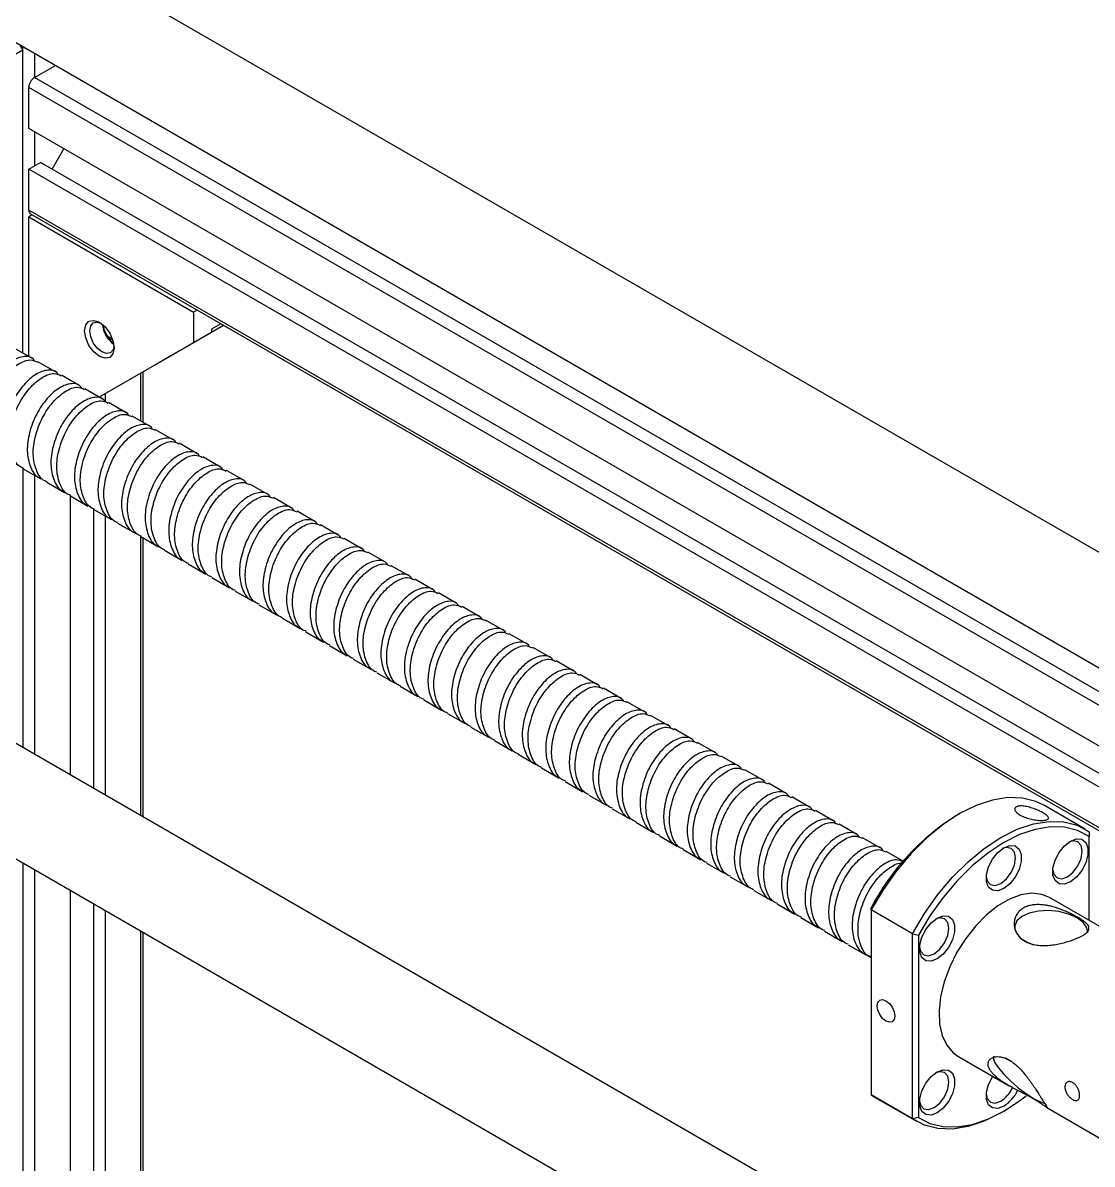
# Model space of a CAD drawing. Header units: millimetres. Extents: x -190 to 12889, y -227 to 3957.
# Drawn here: x 4035.3 to 4163.6, y 2293.4 to 2430.4 of the extents above; entities that cross this region are included whole.
import ezdxf

# ---------------------------------------------------------------- set-up
doc = ezdxf.new("R2010")
doc.units = ezdxf.units.MM
doc.header["$LTSCALE"] = 0.7
doc.layers.get('0').update_dxf_attribs({"color": 255})
doc.layers.add('AM_5', color=10, linetype='Continuous', lineweight=25)

# ---------------------------------------------------------------- blocks, each defined once
blk = doc.blocks.new('X_1')
at = {"color": 210, "linetype": 'Continuous', "lineweight": 25}
for p, q in [((4827.23, 2189.68), (4544.22, 2353.06)), ((4538.22, 2342.67), (4817.7, 2181.33)), ((4821.14, 2095.21), (4544.22, 2255.08)), ((4538.22, 2244.68), (4817.7, 2083.34))]:
    blk.add_line(p, q, dxfattribs=at)
at = {"color": 7, "linetype": 'Continuous', "lineweight": 25}
for p, q in [((4558.53, 2330.94), (4558.9, 2330.31)), ((4558.9, 2330.31), (4558.9, 2330.73)), ((4558.9, 2330.31), (4537.33, 2317.86)), ((4558.9, 2293.96), (4558.9, 2330.31)), ((4560.31, 2327.04), (4562.8, 2328.48)), ((4559.61, 2320.92), (4559.61, 2325.82)), ((4562.41, 2316.03), (4563.83, 2318.48)), ((4559.61, 2316.02), (4561.02, 2316.84)), ((4559.61, 2311.12), (4559.61, 2316.02)), ((4560.02, 2310.54), (4559.61, 2310.3)), ((4559.61, 2310.3), (4579.4, 2298.87)), ((4559.61, 2293.55), (4559.61, 2310.3)), ((4579.82, 2299.11), (4579.4, 2298.87)), ((4579.4, 2298.87), (4579.4, 2295.2)), ((4581.53, 2296.42), (4568.08, 2288.66)), ((4583, 2297.27), (4574.81, 2292.54)), ((4583, 2297.27), (4576.93, 2293.77)), ((4581.53, 2296.42), (4579.4, 2295.2)), ((4582.65, 2297.48), (4581.53, 2296.83)), ((4581.53, 2296.83), (4581.53, 2296.42)), ((4579.4, 2295.2), (4568.08, 2288.66)), ((4569.02, 2296.01), (4569.66, 2295.64)), ((4569.36, 2295.53), (4569.61, 2295.67)), ((4559.99, 2293.33), (4557.87, 2294.56)), ((4576.93, 2293.77), (4574.81, 2292.54)), ((4562.82, 2291.7), (4560.7, 2292.92)), ((4574.81, 2292.54), (4574.81, 2292.54)), ((4565.65, 2290.07), (4563.53, 2291.29)), ((4568.48, 2288.43), (4566.35, 2289.66)), ((4571.3, 2286.8), (4569.18, 2288.03)), ((4574.13, 2285.17), (4572.01, 2286.39)), ((4576.96, 2283.54), (4574.84, 2284.76)), ((4579.79, 2281.9), (4577.67, 2283.13)), ((4582.62, 2280.27), (4580.5, 2281.49)), ((4558.94, 2280.08), (4561.06, 2278.86)), ((4585.45, 2278.64), (4583.33, 2279.86)), ((4561.77, 2278.45), (4563.89, 2277.22)), ((4588.28, 2277), (4586.15, 2278.23)), ((4564.6, 2276.82), (4566.72, 2275.59)), ((4591.1, 2275.37), (4588.98, 2276.6)), ((4567.43, 2275.18), (4569.55, 2273.96)), ((4593.93, 2273.74), (4591.81, 2274.96)), ((4570.25, 2273.55), (4572.38, 2272.33)), ((4596.76, 2272.11), (4594.64, 2273.33)), ((4573.08, 2271.92), (4575.2, 2270.69)), ((4599.59, 2270.47), (4597.47, 2271.7)), ((4575.91, 2270.29), (4578.03, 2269.06)), ((4602.42, 2268.84), (4600.3, 2270.06)), ((4578.74, 2268.65), (4580.86, 2267.43)), ((4605.25, 2267.21), (4603.12, 2268.43)), ((4581.57, 2267.02), (4583.69, 2265.79)), ((4608.07, 2265.57), (4605.95, 2266.8)), ((4584.4, 2265.39), (4586.52, 2264.16)), ((4610.9, 2263.94), (4608.78, 2265.17)), ((4587.23, 2263.75), (4589.35, 2262.53)), ((4613.73, 2262.31), (4611.61, 2263.53)), ((4590.05, 2262.12), (4592.18, 2260.9)), ((4616.56, 2260.68), (4614.44, 2261.9)), ((4592.88, 2260.49), (4595, 2259.26)), ((4619.39, 2259.04), (4617.27, 2260.27)), ((4595.71, 2258.86), (4597.83, 2257.63)), ((4622.22, 2257.41), (4620.1, 2258.63)), ((4598.54, 2257.22), (4600.66, 2256)), ((4625.04, 2255.78), (4622.92, 2257)), ((4601.37, 2255.59), (4603.49, 2254.37)), ((4627.87, 2254.14), (4625.75, 2255.37)), ((4604.2, 2253.96), (4606.32, 2252.73)), ((4630.7, 2252.51), (4628.58, 2253.74)), ((4607.02, 2252.32), (4609.15, 2251.1)), ((4633.53, 2250.88), (4631.41, 2252.1)), ((4609.85, 2250.69), (4611.97, 2249.47)), ((4636.36, 2249.25), (4634.24, 2250.47)), ((4612.68, 2249.06), (4614.8, 2247.83)), ((4639.19, 2247.61), (4637.07, 2248.84)), ((4615.51, 2247.43), (4617.63, 2246.2)), ((4642.02, 2245.98), (4639.89, 2247.21)), ((4618.34, 2245.79), (4620.46, 2244.57)), ((4644.84, 2244.35), (4642.72, 2245.57)), ((4621.17, 2244.16), (4623.29, 2242.94)), ((4647.67, 2242.71), (4645.55, 2243.94)), ((4624, 2242.53), (4626.12, 2241.3)), ((4650.5, 2241.08), (4648.38, 2242.31)), ((4626.82, 2240.89), (4628.94, 2239.67)), ((4653.33, 2239.45), (4651.21, 2240.67)), ((4629.65, 2239.26), (4631.77, 2238.04)), ((4656.16, 2237.82), (4654.04, 2239.04)), ((4686.4, 2236.81), (4681.45, 2239.67)), ((4632.48, 2237.63), (4634.6, 2236.4)), ((4658.99, 2236.18), (4656.86, 2237.41)), ((4671.33, 2238.66), (4670.97, 2238.46)), ((4635.31, 2236), (4637.43, 2234.77)), ((4686.88, 2236.5), (4686.88, 2235.94)), ((4661.81, 2234.55), (4659.69, 2235.78)), ((4686.88, 2225.85), (4686.88, 2235.94)), ((4638.14, 2234.36), (4640.26, 2233.14)), ((4664.57, 2232.96), (4662.52, 2234.14)), ((4640.97, 2232.73), (4643.09, 2231.51)), ((4643.79, 2231.1), (4645.92, 2229.87)), ((4646.62, 2229.46), (4648.74, 2228.24)), ((4649.45, 2227.83), (4651.57, 2226.61)), ((4700.87, 2217.78), (4682.13, 2228.6)), ((4660.72, 2227.12), (4660.72, 2227.36)), ((4665.67, 2224.26), (4660.72, 2227.12)), ((4660.72, 2227.12), (4660.72, 2204.9)), ((4652.28, 2226.2), (4654.4, 2224.97)), ((4677.95, 2225.15), (4677.94, 2225)), ((4655.11, 2224.57), (4657.23, 2223.34)), ((4665.67, 2224.26), (4666.38, 2224.1)), ((4665.67, 2202.04), (4665.67, 2224.26)), ((4666.38, 2224.1), (4666.38, 2202.2)), ((4657.94, 2222.93), (4660.06, 2221.71)), ((4679.24, 2223.36), (4680.16, 2222.94)), ((4671.13, 2209.54), (4677.28, 2205.99)), ((4665.67, 2202.04), (4660.72, 2204.9)), ((4660.72, 2204.9), (4661.2, 2204.59)), ((4661.2, 2204.59), (4666.15, 2201.74)), ((4681.81, 2203.38), (4689.87, 2198.72)), ((4666.38, 2202.2), (4665.67, 2202.04)), ((4676.28, 2202.74), (4676.63, 2202.94))]:
    blk.add_line(p, q, dxfattribs=at)
at = {"color": 8, "linetype": 'Continuous', "lineweight": 25}
blk.add_line((4560.31, 2329.92), (4560.31, 2327.04), dxfattribs=at)
at = {"color": 5, "linetype": 'Continuous', "lineweight": 25}
for p, q in [((4817.7, 2178.46), (4560.31, 2327.04)), ((4818.4, 2176.42), (4559.61, 2325.82)), ((4817.7, 2171.92), (4559.61, 2320.92)), ((4560.31, 2320.51), (4560.31, 2316.43)), ((4817.7, 2168.66), (4561.02, 2316.84)), ((4842.45, 2152.74), (4559.61, 2316.02)), ((4842.45, 2147.84), (4559.61, 2311.12)), ((4559.81, 2310.66), (4842.15, 2147.67)), ((4573.04, 2291.52), (4573.04, 2285.8)), ((4573.33, 2285.63), (4573.33, 2291.69)), ((4568.8, 2289.07), (4568.8, 2288.07)), ((4558.9, 2280.17), (4558.9, 2246.6)), ((4560.31, 2279.29), (4560.31, 2245.79)), ((4564.56, 2276.9), (4564.56, 2243.34)), ((4567.38, 2275.27), (4567.38, 2241.7)), ((4568.8, 2274.39), (4568.8, 2240.89)), ((4573.04, 2272.01), (4573.04, 2238.44)), ((4573.33, 2238.27), (4573.33, 2271.77)), ((4558.9, 2232.75), (4558.9, 2120.46)), ((4560.31, 2231.93), (4560.31, 2120.46)), ((4564.56, 2229.48), (4564.56, 2122.91)), ((4567.38, 2227.85), (4567.38, 2126.17)), ((4568.8, 2227.03), (4568.8, 2125.36)), ((4573.04, 2224.58), (4573.04, 2127.8)), ((4573.33, 2128.21), (4573.33, 2224.41))]:
    blk.add_line(p, q, dxfattribs=at)
at = {"color": 7, "linetype": 'Continuous', "lineweight": 25, "flags": 128}
for points in [[(4568.09, 2293.56), (4567.41, 2294.11), (4566.84, 2294.88), (4566.46, 2295.77), (4566.32, 2296.63), (4566.46, 2297.33), (4566.84, 2297.77), (4567.41, 2297.88), (4568.09, 2297.65), (4568.77, 2297.1), (4569.34, 2296.33), (4569.72, 2295.44), (4569.86, 2294.59), (4569.72, 2293.88), (4569.34, 2293.44), (4568.77, 2293.33), (4568.09, 2293.56)], [(4568.4, 2294.09), (4567.84, 2294.55), (4567.36, 2295.19), (4567.05, 2295.92), (4566.94, 2296.63), (4567.05, 2297.21), (4567.36, 2297.57), (4567.84, 2297.66), (4568.25, 2297.55)], [(4569.85, 2294.77), (4569.75, 2294.36), (4569.43, 2293.99), (4568.96, 2293.9), (4568.4, 2294.09)], [(4681.45, 2239.67), (4680.5, 2240.12), (4678.89, 2240.54), (4677.13, 2240.6), (4675.26, 2240.3), (4673.31, 2239.65), (4671.33, 2238.67), (4669.34, 2237.36), (4667.4, 2235.76), (4665.53, 2233.9), (4663.77, 2231.81), (4662.16, 2229.53), (4660.72, 2227.12)], [(4665.67, 2224.26), (4667.11, 2226.68), (4668.72, 2228.95), (4670.48, 2231.04), (4672.35, 2232.9), (4674.29, 2234.5), (4676.28, 2235.81), (4678.26, 2236.79), (4680.21, 2237.44), (4682.08, 2237.74), (4683.84, 2237.68), (4685.45, 2237.27), (4686.88, 2236.5)], [(4686.88, 2235.94), (4685.49, 2236.65), (4683.93, 2237.03), (4682.23, 2237.07), (4680.42, 2236.78), (4678.54, 2236.15), (4676.63, 2235.2), (4674.72, 2233.94), (4672.84, 2232.4), (4671.04, 2230.61), (4669.34, 2228.61), (4667.77, 2226.42), (4666.38, 2224.1)], [(4676.63, 2229.68), (4675.91, 2229.41), (4675.27, 2229.47), (4674.79, 2229.85), (4674.54, 2230.5), (4674.54, 2231.35), (4674.79, 2232.3), (4675.27, 2233.22), (4675.91, 2234.02), (4676.63, 2234.58), (4677.36, 2234.85), (4678, 2234.8), (4678.47, 2234.42), (4678.72, 2233.76), (4678.72, 2232.91), (4678.47, 2231.97), (4678, 2231.04), (4677.36, 2230.25), (4676.63, 2229.68)], [(4676.28, 2230.3), (4676.95, 2230.84), (4677.53, 2231.62), (4677.91, 2232.5), (4678.05, 2233.36), (4677.91, 2234.06), (4677.53, 2234.5), (4676.95, 2234.61), (4676.45, 2234.47)], [(4684.63, 2230.48), (4683.91, 2230.2), (4683.27, 2230.26), (4682.79, 2230.64), (4682.54, 2231.29), (4682.54, 2232.14), (4682.79, 2233.09), (4683.27, 2234.01), (4683.91, 2234.81), (4684.63, 2235.37), (4685.36, 2235.65), (4686, 2235.59), (4686.47, 2235.21), (4686.72, 2234.56), (4686.72, 2233.71), (4686.47, 2232.76), (4686, 2231.84), (4685.36, 2231.04), (4684.63, 2230.48)], [(4684.28, 2231.09), (4684.95, 2231.63), (4685.53, 2232.41), (4685.91, 2233.29), (4686.05, 2234.15), (4685.91, 2234.85), (4685.53, 2235.29), (4684.95, 2235.41), (4684.45, 2235.26)], [(4682.52, 2231.92), (4682.65, 2231.41), (4683.03, 2230.96), (4683.6, 2230.85), (4684.28, 2231.09)], [(4674.52, 2231.13), (4674.65, 2230.61), (4675.03, 2230.17), (4675.6, 2230.06), (4676.28, 2230.3)], [(4682.13, 2228.6), (4681.2, 2228.97), (4680.01, 2229.11), (4678.7, 2228.92), (4677.33, 2228.42), (4675.93, 2227.61), (4674.56, 2226.53), (4673.26, 2225.21), (4672.06, 2223.7), (4671.01, 2222.03), (4670.14, 2220.27), (4669.48, 2218.47), (4669.05, 2216.69), (4668.86, 2214.99), (4668.92, 2213.41), (4669.23, 2212.02), (4669.78, 2210.86), (4670.55, 2209.96), (4671.13, 2209.54)], [(4668.63, 2221.24), (4667.91, 2220.97), (4667.27, 2221.02), (4666.79, 2221.4), (4666.54, 2222.06), (4666.54, 2222.91), (4666.79, 2223.85), (4667.27, 2224.78), (4667.91, 2225.57), (4668.63, 2226.14), (4669.36, 2226.41), (4670, 2226.35), (4670.47, 2225.97), (4670.72, 2225.32), (4670.72, 2224.47), (4670.47, 2223.52), (4670, 2222.6), (4669.36, 2221.81), (4668.63, 2221.24)], [(4686.71, 2224.38), (4686.62, 2224.97), (4686.18, 2225.61), (4685.43, 2226.17), (4684.42, 2226.62), (4683.25, 2226.92), (4682.01, 2227.04), (4680.79, 2226.98), (4679.69, 2226.74), (4678.81, 2226.34), (4678.22, 2225.81), (4677.95, 2225.2), (4677.97, 2224.82)], [(4668.28, 2221.85), (4668.95, 2222.4), (4669.53, 2223.17), (4669.91, 2224.05), (4670.05, 2224.91), (4669.91, 2225.62), (4669.53, 2226.06), (4668.95, 2226.17), (4668.44, 2226.02)], [(4666.52, 2222.69), (4666.65, 2222.17), (4667.03, 2221.73), (4667.6, 2221.62), (4668.28, 2221.85)], [(4662.49, 2216.21), (4662.9, 2215.88), (4663.24, 2215.42), (4663.47, 2214.89), (4663.55, 2214.37), (4663.47, 2213.95), (4663.24, 2213.69), (4662.9, 2213.62), (4662.49, 2213.76), (4662.08, 2214.09), (4661.74, 2214.55), (4661.51, 2215.08), (4661.43, 2215.6), (4661.51, 2216.02), (4661.74, 2216.29), (4662.08, 2216.35), (4662.49, 2216.21)], [(4675.44, 2209.56), (4675.37, 2209.34), (4675.53, 2208.85), (4675.95, 2208.19), (4676.6, 2207.42), (4677.43, 2206.59), (4678.38, 2205.77), (4679.36, 2205.04), (4680.29, 2204.44)], [(4677.59, 2208.9), (4677.34, 2209.05), (4676.83, 2209.32)], [(4668.63, 2202.76), (4667.91, 2202.49), (4667.27, 2202.55), (4666.79, 2202.93), (4666.54, 2203.58), (4666.54, 2204.43), (4666.79, 2205.38), (4667.27, 2206.3), (4667.91, 2207.1), (4668.63, 2207.66), (4669.36, 2207.93), (4670, 2207.88), (4670.47, 2207.5), (4670.72, 2206.84), (4670.72, 2205.99), (4670.47, 2205.05), (4670, 2204.12), (4669.36, 2203.33), (4668.63, 2202.76)], [(4668.28, 2203.38), (4668.95, 2203.92), (4669.53, 2204.69), (4669.91, 2205.58), (4670.05, 2206.44), (4669.91, 2207.14), (4669.53, 2207.58), (4668.95, 2207.69), (4668.45, 2207.55)], [(4676.63, 2203.55), (4675.91, 2203.28), (4675.27, 2203.34), (4674.79, 2203.72), (4674.54, 2204.37), (4674.54, 2205.22), (4674.79, 2206.17), (4675.27, 2207.09), (4675.3, 2207.14)], [(4666.38, 2202.2), (4667.77, 2201.49), (4669.34, 2201.11), (4671.04, 2201.06), (4672.84, 2201.36), (4674.72, 2201.99), (4676.63, 2202.94), (4678.54, 2204.2), (4679.34, 2204.81)], [(4674.52, 2205), (4674.65, 2204.48), (4675.03, 2204.04), (4675.6, 2203.93), (4676.28, 2204.17)], [(4666.52, 2204.21), (4666.65, 2203.69), (4667.03, 2203.25), (4667.6, 2203.14), (4668.28, 2203.38)], [(4680.29, 2204.44), (4681.11, 2204.02), (4681.58, 2203.86)], [(4676.28, 2202.74), (4676.28, 2202.74), (4674.29, 2201.75), (4672.35, 2201.1), (4670.48, 2200.81), (4668.72, 2200.87), (4667.11, 2201.28), (4665.67, 2202.04)]]:
    blk.add_lwpolyline(points, dxfattribs=at)
at = {"color": 7, "linetype": 'Continuous', "lineweight": 25}
for centre, radius, start, end in [((4561.14, 2325.75), 1.54, 122.6055, 177.3945), ((4560.1, 2311.07), 0.493, 173.7012, 234.9867), ((4571.66, 2297.67), 3.22, 184.7229, 235.2717), ((4572.46, 2298.13), 4.04, 190.8888, 229.1058), ((4686.22, 2214.09), 28.75, 122.0334, 152.4962), ((4680.21, 2225.5), 2.35, 200.2748, 245.7033), ((4674.21, 2207.39), 3.83, 302.7464, 335.0857), ((4674.19, 2207.38), 4.54, 302.5498, 334.7136)]:
    blk.add_arc(centre, radius, start, end, dxfattribs=at)
for points, knots in [([(4560.31, 2292.97), (4560.27, 2293.05), (4560.04, 2293.51), (4559.06, 2293.64), (4557.67, 2293.17), (4556.14, 2291.85), (4554.83, 2289.94), (4553.97, 2287.69), (4553.66, 2285.43), (4554.07, 2283.54), (4554.74, 2282.4), (4555.34, 2282.21), (4555.44, 2282.18)], [0, 0, 0, 0, 0.026033, 0.142371, 0.263587, 0.381647, 0.499708, 0.620924, 0.737262, 0.857408, 0.977553, 1, 1, 1, 1]), ([(4556.14, 2281.78), (4556.05, 2281.81), (4555.45, 2282), (4554.78, 2283.13), (4554.37, 2285.02), (4554.68, 2287.28), (4555.53, 2289.53), (4556.85, 2291.45), (4558.36, 2292.74), (4559.74, 2293.29), (4560.39, 2292.99), (4560.67, 2292.86)], [0, 0, 0, 0, 0.02359, 0.149857, 0.276124, 0.39839, 0.525782, 0.649857, 0.773932, 0.901325, 1, 1, 1, 1]), ([(4563.14, 2291.33), (4563.1, 2291.42), (4562.86, 2291.88), (4561.89, 2292.01), (4560.49, 2291.54), (4558.97, 2290.22), (4557.65, 2288.31), (4556.8, 2286.06), (4556.49, 2283.79), (4556.9, 2281.91), (4557.57, 2280.77), (4558.17, 2280.58), (4558.26, 2280.55)], [0, 0, 0, 0, 0.026033, 0.142371, 0.263587, 0.381647, 0.499708, 0.620924, 0.737262, 0.857408, 0.977553, 1, 1, 1, 1]), ([(4558.97, 2280.14), (4558.88, 2280.17), (4558.28, 2280.36), (4557.61, 2281.5), (4557.2, 2283.39), (4557.51, 2285.65), (4558.36, 2287.9), (4559.68, 2289.82), (4561.18, 2291.1), (4562.57, 2291.66), (4563.21, 2291.36), (4563.5, 2291.23)], [0, 0, 0, 0, 0.02359, 0.149857, 0.276124, 0.39839, 0.525782, 0.649857, 0.773932, 0.901325, 1, 1, 1, 1]), ([(4565.97, 2289.7), (4565.93, 2289.79), (4565.69, 2290.25), (4564.72, 2290.38), (4563.32, 2289.91), (4561.79, 2288.59), (4560.48, 2286.67), (4559.63, 2284.43), (4559.32, 2282.16), (4559.73, 2280.28), (4560.4, 2279.14), (4561, 2278.95), (4561.09, 2278.92)], [0, 0, 0, 0, 0.026033, 0.142371, 0.263587, 0.381647, 0.499708, 0.620924, 0.737262, 0.857408, 0.977553, 1, 1, 1, 1]), ([(4561.8, 2278.51), (4561.71, 2278.54), (4561.11, 2278.73), (4560.44, 2279.87), (4560.03, 2281.75), (4560.34, 2284.02), (4561.19, 2286.26), (4562.51, 2288.18), (4564.01, 2289.47), (4565.4, 2290.02), (4566.04, 2289.73), (4566.32, 2289.6)], [0, 0, 0, 0, 0.02359, 0.149857, 0.276124, 0.39839, 0.525782, 0.649857, 0.773932, 0.901325, 1, 1, 1, 1]), ([(4568.8, 2288.07), (4568.76, 2288.15), (4568.52, 2288.61), (4567.55, 2288.74), (4566.15, 2288.27), (4564.62, 2286.95), (4563.31, 2285.04), (4562.46, 2282.79), (4562.15, 2280.53), (4562.56, 2278.64), (4563.23, 2277.51), (4563.83, 2277.32), (4563.92, 2277.29)], [0, 0, 0, 0, 0.026033, 0.142371, 0.263587, 0.381647, 0.499708, 0.620924, 0.737262, 0.857408, 0.977553, 1, 1, 1, 1]), ([(4564.63, 2276.88), (4564.53, 2276.91), (4563.93, 2277.1), (4563.27, 2278.24), (4562.85, 2280.12), (4563.16, 2282.38), (4564.02, 2284.63), (4565.33, 2286.55), (4566.84, 2287.84), (4568.22, 2288.39), (4568.87, 2288.09), (4569.15, 2287.96)], [0, 0, 0, 0, 0.0235902, 0.1498571, 0.2761241, 0.3983897, 0.5257819, 0.6498571, 0.7739324, 0.9013245, 1, 1, 1, 1]), ([(4571.63, 2286.44), (4571.58, 2286.52), (4571.35, 2286.98), (4570.38, 2287.11), (4568.98, 2286.64), (4567.45, 2285.32), (4566.14, 2283.41), (4565.29, 2281.16), (4564.98, 2278.89), (4565.39, 2277.01), (4566.06, 2275.87), (4566.66, 2275.68), (4566.75, 2275.65)], [0, 0, 0, 0, 0.026033, 0.142371, 0.263587, 0.381647, 0.499708, 0.620924, 0.737262, 0.857408, 0.977553, 1, 1, 1, 1]), ([(4567.46, 2275.25), (4567.36, 2275.28), (4566.76, 2275.46), (4566.09, 2276.6), (4565.68, 2278.49), (4565.99, 2280.75), (4566.84, 2283), (4568.16, 2284.92), (4569.67, 2286.21), (4571.05, 2286.76), (4571.7, 2286.46), (4571.98, 2286.33)], [0, 0, 0, 0, 0.02359, 0.149857, 0.276124, 0.39839, 0.525782, 0.649857, 0.773932, 0.901325, 1, 1, 1, 1]), ([(4574.45, 2284.8), (4574.41, 2284.89), (4574.18, 2285.35), (4573.21, 2285.48), (4571.81, 2285.01), (4570.28, 2283.69), (4568.97, 2281.78), (4568.11, 2279.53), (4567.8, 2277.26), (4568.21, 2275.38), (4568.88, 2274.24), (4569.48, 2274.05), (4569.58, 2274.02)], [0, 0, 0, 0, 0.026033, 0.142371, 0.263587, 0.381647, 0.499708, 0.620924, 0.737262, 0.857408, 0.977553, 1, 1, 1, 1]), ([(4570.29, 2273.61), (4570.19, 2273.64), (4569.59, 2273.83), (4568.92, 2274.97), (4568.51, 2276.85), (4568.82, 2279.12), (4569.67, 2281.37), (4570.99, 2283.29), (4572.5, 2284.57), (4573.88, 2285.13), (4574.53, 2284.83), (4574.81, 2284.7)], [0, 0, 0, 0, 0.02359, 0.149857, 0.276124, 0.39839, 0.525782, 0.649857, 0.773932, 0.901325, 1, 1, 1, 1]), ([(4577.28, 2283.17), (4577.24, 2283.25), (4577.01, 2283.71), (4576.03, 2283.84), (4574.64, 2283.37), (4573.11, 2282.05), (4571.8, 2280.14), (4570.94, 2277.89), (4570.63, 2275.63), (4571.04, 2273.75), (4571.71, 2272.61), (4572.31, 2272.42), (4572.41, 2272.39)], [0, 0, 0, 0, 0.026033, 0.142371, 0.263587, 0.381647, 0.499708, 0.620924, 0.737262, 0.857408, 0.977553, 1, 1, 1, 1]), ([(4573.11, 2271.98), (4573.02, 2272.01), (4572.42, 2272.2), (4571.75, 2273.34), (4571.34, 2275.22), (4571.65, 2277.49), (4572.5, 2279.73), (4573.82, 2281.65), (4575.33, 2282.94), (4576.71, 2283.49), (4577.36, 2283.2), (4577.64, 2283.07)], [0, 0, 0, 0, 0.02359, 0.149857, 0.276124, 0.39839, 0.525782, 0.649857, 0.773932, 0.901325, 1, 1, 1, 1]), ([(4580.11, 2281.54), (4580.07, 2281.62), (4579.83, 2282.08), (4578.86, 2282.21), (4577.46, 2281.74), (4575.94, 2280.42), (4574.62, 2278.51), (4573.77, 2276.26), (4573.46, 2274), (4573.87, 2272.11), (4574.54, 2270.97), (4575.14, 2270.78), (4575.23, 2270.76)], [0, 0, 0, 0, 0.026033, 0.142371, 0.263587, 0.381647, 0.499708, 0.620924, 0.737262, 0.857408, 0.977553, 1, 1, 1, 1]), ([(4575.94, 2270.35), (4575.85, 2270.38), (4575.25, 2270.57), (4574.58, 2271.7), (4574.17, 2273.59), (4574.48, 2275.85), (4575.33, 2278.1), (4576.65, 2280.02), (4578.16, 2281.31), (4579.54, 2281.86), (4580.18, 2281.56), (4580.47, 2281.43)], [0, 0, 0, 0, 0.02359, 0.149857, 0.276124, 0.39839, 0.525782, 0.649857, 0.773932, 0.901325, 1, 1, 1, 1]), ([(4582.94, 2279.91), (4582.9, 2279.99), (4582.66, 2280.45), (4581.69, 2280.58), (4580.29, 2280.11), (4578.76, 2278.79), (4577.45, 2276.88), (4576.6, 2274.63), (4576.29, 2272.36), (4576.7, 2270.48), (4577.37, 2269.34), (4577.97, 2269.15), (4578.06, 2269.12)], [0, 0, 0, 0, 0.026033, 0.142371, 0.263587, 0.381647, 0.499708, 0.620924, 0.737262, 0.857408, 0.977553, 1, 1, 1, 1]), ([(4578.77, 2268.71), (4578.68, 2268.74), (4578.08, 2268.93), (4577.41, 2270.07), (4577, 2271.96), (4577.31, 2274.22), (4578.16, 2276.47), (4579.48, 2278.39), (4580.98, 2279.68), (4582.37, 2280.23), (4583.01, 2279.93), (4583.3, 2279.8)], [0, 0, 0, 0, 0.02359, 0.149857, 0.276124, 0.39839, 0.525782, 0.649857, 0.773932, 0.901325, 1, 1, 1, 1]), ([(4585.77, 2278.27), (4585.73, 2278.36), (4585.49, 2278.82), (4584.52, 2278.95), (4583.12, 2278.48), (4581.59, 2277.16), (4580.28, 2275.24), (4579.43, 2273), (4579.12, 2270.73), (4579.53, 2268.85), (4580.2, 2267.71), (4580.8, 2267.52), (4580.89, 2267.49)], [0, 0, 0, 0, 0.026033, 0.142371, 0.263587, 0.381647, 0.499708, 0.620924, 0.737262, 0.857408, 0.977553, 1, 1, 1, 1]), ([(4581.6, 2267.08), (4581.5, 2267.11), (4580.9, 2267.3), (4580.24, 2268.44), (4579.83, 2270.32), (4580.14, 2272.59), (4580.99, 2274.83), (4582.3, 2276.75), (4583.81, 2278.04), (4585.2, 2278.59), (4585.84, 2278.3), (4586.12, 2278.17)], [0, 0, 0, 0, 0.02359, 0.149857, 0.276124, 0.39839, 0.525782, 0.649857, 0.773932, 0.901325, 1, 1, 1, 1]), ([(4588.6, 2276.64), (4588.55, 2276.72), (4588.32, 2277.18), (4587.35, 2277.31), (4585.95, 2276.84), (4584.42, 2275.52), (4583.11, 2273.61), (4582.26, 2271.36), (4581.95, 2269.1), (4582.36, 2267.21), (4583.03, 2266.08), (4583.63, 2265.89), (4583.72, 2265.86)], [0, 0, 0, 0, 0.026033, 0.142371, 0.263587, 0.381647, 0.499708, 0.620924, 0.737262, 0.857408, 0.977553, 1, 1, 1, 1]), ([(4584.43, 2265.45), (4584.33, 2265.48), (4583.73, 2265.67), (4583.06, 2266.81), (4582.65, 2268.69), (4582.96, 2270.96), (4583.82, 2273.2), (4585.13, 2275.12), (4586.64, 2276.41), (4588.02, 2276.96), (4588.67, 2276.66), (4588.95, 2276.53)], [0, 0, 0, 0, 0.02359, 0.149857, 0.276124, 0.39839, 0.525782, 0.649857, 0.773932, 0.901325, 1, 1, 1, 1]), ([(4591.43, 2275.01), (4591.38, 2275.09), (4591.15, 2275.55), (4590.18, 2275.68), (4588.78, 2275.21), (4587.25, 2273.89), (4585.94, 2271.98), (4585.08, 2269.73), (4584.78, 2267.47), (4585.19, 2265.58), (4585.85, 2264.44), (4586.45, 2264.25), (4586.55, 2264.22)], [0, 0, 0, 0, 0.026033, 0.142371, 0.263587, 0.381647, 0.499708, 0.620924, 0.737262, 0.857408, 0.977553, 1, 1, 1, 1]), ([(4587.26, 2263.82), (4587.16, 2263.85), (4586.56, 2264.04), (4585.89, 2265.17), (4585.48, 2267.06), (4585.79, 2269.32), (4586.64, 2271.57), (4587.96, 2273.49), (4589.47, 2274.78), (4590.85, 2275.33), (4591.5, 2275.03), (4591.78, 2274.9)], [0, 0, 0, 0, 0.02359, 0.149857, 0.276124, 0.39839, 0.525782, 0.649857, 0.773932, 0.901325, 1, 1, 1, 1]), ([(4594.25, 2273.37), (4594.21, 2273.46), (4593.98, 2273.92), (4593, 2274.05), (4591.61, 2273.58), (4590.08, 2272.26), (4588.77, 2270.35), (4587.91, 2268.1), (4587.6, 2265.83), (4588.01, 2263.95), (4588.68, 2262.81), (4589.28, 2262.62), (4589.38, 2262.59)], [0, 0, 0, 0, 0.026033, 0.142371, 0.263587, 0.381647, 0.499708, 0.620924, 0.737262, 0.857408, 0.977553, 1, 1, 1, 1]), ([(4590.08, 2262.18), (4589.99, 2262.21), (4589.39, 2262.4), (4588.72, 2263.54), (4588.31, 2265.42), (4588.62, 2267.69), (4589.47, 2269.94), (4590.79, 2271.86), (4592.3, 2273.14), (4593.68, 2273.7), (4594.33, 2273.4), (4594.61, 2273.27)], [0, 0, 0, 0, 0.02359, 0.149857, 0.276124, 0.39839, 0.525782, 0.649857, 0.773932, 0.901325, 1, 1, 1, 1]), ([(4597.08, 2271.74), (4597.04, 2271.83), (4596.81, 2272.29), (4595.83, 2272.42), (4594.44, 2271.94), (4592.91, 2270.62), (4591.59, 2268.71), (4590.74, 2266.46), (4590.43, 2264.2), (4590.84, 2262.32), (4591.51, 2261.18), (4592.11, 2260.99), (4592.21, 2260.96)], [0, 0, 0, 0, 0.026033, 0.142371, 0.263587, 0.381647, 0.499708, 0.620924, 0.737262, 0.857408, 0.977553, 1, 1, 1, 1]), ([(4592.91, 2260.55), (4592.82, 2260.58), (4592.22, 2260.77), (4591.55, 2261.91), (4591.14, 2263.79), (4591.45, 2266.06), (4592.3, 2268.3), (4593.62, 2270.22), (4595.13, 2271.51), (4596.51, 2272.06), (4597.16, 2271.77), (4597.44, 2271.64)], [0, 0, 0, 0, 0.02359, 0.149857, 0.276124, 0.39839, 0.525782, 0.649857, 0.773932, 0.901325, 1, 1, 1, 1]), ([(4599.91, 2270.11), (4599.87, 2270.19), (4599.63, 2270.65), (4598.66, 2270.78), (4597.26, 2270.31), (4595.74, 2268.99), (4594.42, 2267.08), (4593.57, 2264.83), (4593.26, 2262.57), (4593.67, 2260.68), (4594.34, 2259.55), (4594.94, 2259.36), (4595.03, 2259.33)], [0, 0, 0, 0, 0.026033, 0.142371, 0.263587, 0.381647, 0.499708, 0.620924, 0.737262, 0.857408, 0.977553, 1, 1, 1, 1]), ([(4595.74, 2258.92), (4595.65, 2258.95), (4595.05, 2259.14), (4594.38, 2260.27), (4593.97, 2262.16), (4594.28, 2264.42), (4595.13, 2266.67), (4596.45, 2268.59), (4597.95, 2269.88), (4599.34, 2270.43), (4599.98, 2270.13), (4600.27, 2270)], [0, 0, 0, 0, 0.02359, 0.149857, 0.276124, 0.39839, 0.525782, 0.649857, 0.773932, 0.901325, 1, 1, 1, 1]), ([(4602.74, 2268.48), (4602.7, 2268.56), (4602.46, 2269.02), (4601.49, 2269.15), (4600.09, 2268.68), (4598.56, 2267.36), (4597.25, 2265.45), (4596.4, 2263.2), (4596.09, 2260.93), (4596.5, 2259.05), (4597.17, 2257.91), (4597.77, 2257.72), (4597.86, 2257.69)], [0, 0, 0, 0, 0.026033, 0.142371, 0.263587, 0.381647, 0.499708, 0.620924, 0.737262, 0.857408, 0.977553, 1, 1, 1, 1]), ([(4598.57, 2257.28), (4598.48, 2257.31), (4597.88, 2257.5), (4597.21, 2258.64), (4596.8, 2260.53), (4597.11, 2262.79), (4597.96, 2265.04), (4599.28, 2266.96), (4600.78, 2268.25), (4602.17, 2268.8), (4602.81, 2268.5), (4603.09, 2268.37)], [0, 0, 0, 0, 0.02359, 0.149857, 0.276124, 0.39839, 0.525782, 0.649857, 0.773932, 0.901325, 1, 1, 1, 1]), ([(4605.57, 2266.84), (4605.52, 2266.93), (4605.29, 2267.39), (4604.32, 2267.52), (4602.92, 2267.05), (4601.39, 2265.73), (4600.08, 2263.82), (4599.23, 2261.57), (4598.92, 2259.3), (4599.33, 2257.42), (4600, 2256.28), (4600.6, 2256.09), (4600.69, 2256.06)], [0, 0, 0, 0, 0.026033, 0.142371, 0.263587, 0.381647, 0.499708, 0.620924, 0.737262, 0.857408, 0.977553, 1, 1, 1, 1]), ([(4601.4, 2255.65), (4601.3, 2255.68), (4600.7, 2255.87), (4600.03, 2257.01), (4599.62, 2258.89), (4599.93, 2261.16), (4600.79, 2263.41), (4602.1, 2265.32), (4603.61, 2266.61), (4604.99, 2267.17), (4605.64, 2266.87), (4605.92, 2266.74)], [0, 0, 0, 0, 0.02359, 0.149857, 0.276124, 0.39839, 0.525782, 0.649857, 0.773932, 0.901325, 1, 1, 1, 1]), ([(4608.4, 2265.21), (4608.35, 2265.29), (4608.12, 2265.75), (4607.15, 2265.88), (4605.75, 2265.41), (4604.22, 2264.09), (4602.91, 2262.18), (4602.06, 2259.93), (4601.75, 2257.67), (4602.16, 2255.78), (4602.83, 2254.65), (4603.42, 2254.46), (4603.52, 2254.43)], [0, 0, 0, 0, 0.026033, 0.142371, 0.263587, 0.381647, 0.499708, 0.620924, 0.737262, 0.857408, 0.977553, 1, 1, 1, 1]), ([(4604.23, 2254.02), (4604.13, 2254.05), (4603.53, 2254.24), (4602.86, 2255.38), (4602.45, 2257.26), (4602.76, 2259.53), (4603.61, 2261.77), (4604.93, 2263.69), (4606.44, 2264.98), (4607.82, 2265.53), (4608.47, 2265.23), (4608.75, 2265.1)], [0, 0, 0, 0, 0.02359, 0.149857, 0.276124, 0.39839, 0.525782, 0.649857, 0.773932, 0.901325, 1, 1, 1, 1]), ([(4611.22, 2263.58), (4611.18, 2263.66), (4610.95, 2264.12), (4609.98, 2264.25), (4608.58, 2263.78), (4607.05, 2262.46), (4605.74, 2260.55), (4604.88, 2258.3), (4604.57, 2256.04), (4604.98, 2254.15), (4605.65, 2253.01), (4606.25, 2252.82), (4606.35, 2252.79)], [0, 0, 0, 0, 0.026033, 0.142371, 0.263587, 0.381647, 0.499708, 0.620924, 0.737262, 0.857408, 0.977553, 1, 1, 1, 1]), ([(4607.05, 2252.39), (4606.96, 2252.42), (4606.36, 2252.61), (4605.69, 2253.74), (4605.28, 2255.63), (4605.59, 2257.89), (4606.44, 2260.14), (4607.76, 2262.06), (4609.27, 2263.35), (4610.65, 2263.9), (4611.3, 2263.6), (4611.58, 2263.47)], [0, 0, 0, 0, 0.02359, 0.149857, 0.276124, 0.39839, 0.525782, 0.649857, 0.773932, 0.901325, 1, 1, 1, 1]), ([(4614.05, 2261.94), (4614.01, 2262.03), (4613.78, 2262.49), (4612.8, 2262.62), (4611.41, 2262.15), (4609.88, 2260.83), (4608.57, 2258.92), (4607.71, 2256.67), (4607.4, 2254.4), (4607.81, 2252.52), (4608.48, 2251.38), (4609.08, 2251.19), (4609.18, 2251.16)], [0, 0, 0, 0, 0.026033, 0.142371, 0.263587, 0.381647, 0.499708, 0.620924, 0.737262, 0.857408, 0.977553, 1, 1, 1, 1]), ([(4609.88, 2250.75), (4609.79, 2250.78), (4609.19, 2250.97), (4608.52, 2252.11), (4608.11, 2253.99), (4608.42, 2256.26), (4609.27, 2258.51), (4610.59, 2260.43), (4612.1, 2261.71), (4613.48, 2262.27), (4614.13, 2261.97), (4614.41, 2261.84)], [0, 0, 0, 0, 0.02359, 0.149857, 0.276124, 0.39839, 0.525782, 0.649857, 0.773932, 0.901325, 1, 1, 1, 1]), ([(4616.88, 2260.31), (4616.84, 2260.4), (4616.6, 2260.86), (4615.63, 2260.99), (4614.23, 2260.51), (4612.71, 2259.19), (4611.39, 2257.28), (4610.54, 2255.03), (4610.23, 2252.77), (4610.64, 2250.89), (4611.31, 2249.75), (4611.91, 2249.56), (4612, 2249.53)], [0, 0, 0, 0, 0.026033, 0.142371, 0.263587, 0.381647, 0.499708, 0.620924, 0.737262, 0.857408, 0.977553, 1, 1, 1, 1]), ([(4612.71, 2249.12), (4612.62, 2249.15), (4612.02, 2249.34), (4611.35, 2250.48), (4610.94, 2252.36), (4611.25, 2254.63), (4612.1, 2256.87), (4613.42, 2258.79), (4614.92, 2260.08), (4616.31, 2260.63), (4616.95, 2260.34), (4617.24, 2260.21)], [0, 0, 0, 0, 0.02359, 0.149857, 0.276124, 0.39839, 0.525782, 0.649857, 0.773932, 0.901325, 1, 1, 1, 1]), ([(4619.71, 2258.68), (4619.67, 2258.76), (4619.43, 2259.22), (4618.46, 2259.35), (4617.06, 2258.88), (4615.53, 2257.56), (4614.22, 2255.65), (4613.37, 2253.4), (4613.06, 2251.14), (4613.47, 2249.25), (4614.14, 2248.12), (4614.74, 2247.93), (4614.83, 2247.9)], [0, 0, 0, 0, 0.026033, 0.142371, 0.263587, 0.381647, 0.499708, 0.620924, 0.737262, 0.857408, 0.977553, 1, 1, 1, 1]), ([(4615.54, 2247.49), (4615.45, 2247.52), (4614.85, 2247.71), (4614.18, 2248.84), (4613.77, 2250.73), (4614.08, 2252.99), (4614.93, 2255.24), (4616.25, 2257.16), (4617.75, 2258.45), (4619.14, 2259), (4619.78, 2258.7), (4620.06, 2258.57)], [0, 0, 0, 0, 0.02359, 0.149857, 0.276124, 0.39839, 0.525782, 0.649857, 0.773932, 0.901325, 1, 1, 1, 1]), ([(4622.54, 2257.05), (4622.5, 2257.13), (4622.26, 2257.59), (4621.29, 2257.72), (4619.89, 2257.25), (4618.36, 2255.93), (4617.05, 2254.02), (4616.2, 2251.77), (4615.89, 2249.5), (4616.3, 2247.62), (4616.97, 2246.48), (4617.57, 2246.29), (4617.66, 2246.26)], [0, 0, 0, 0, 0.026033, 0.142371, 0.263587, 0.381647, 0.499708, 0.620924, 0.737262, 0.857408, 0.977553, 1, 1, 1, 1]), ([(4618.37, 2245.85), (4618.27, 2245.88), (4617.67, 2246.07), (4617.01, 2247.21), (4616.59, 2249.1), (4616.9, 2251.36), (4617.76, 2253.61), (4619.07, 2255.53), (4620.58, 2256.82), (4621.97, 2257.37), (4622.61, 2257.07), (4622.89, 2256.94)], [0, 0, 0, 0, 0.02359, 0.149857, 0.276124, 0.39839, 0.525782, 0.649857, 0.773932, 0.901325, 1, 1, 1, 1]), ([(4625.37, 2255.41), (4625.32, 2255.5), (4625.09, 2255.96), (4624.12, 2256.09), (4622.72, 2255.62), (4621.19, 2254.3), (4619.88, 2252.39), (4619.03, 2250.14), (4618.72, 2247.87), (4619.13, 2245.99), (4619.8, 2244.85), (4620.4, 2244.66), (4620.49, 2244.63)], [0, 0, 0, 0, 0.026033, 0.142371, 0.263587, 0.381647, 0.499708, 0.620924, 0.737262, 0.857408, 0.977553, 1, 1, 1, 1]), ([(4621.2, 2244.22), (4621.1, 2244.25), (4620.5, 2244.44), (4619.83, 2245.58), (4619.42, 2247.46), (4619.73, 2249.73), (4620.58, 2251.98), (4621.9, 2253.89), (4623.41, 2255.18), (4624.79, 2255.74), (4625.44, 2255.44), (4625.72, 2255.31)], [0, 0, 0, 0, 0.02359, 0.149857, 0.276124, 0.39839, 0.525782, 0.649857, 0.773932, 0.901325, 1, 1, 1, 1]), ([(4628.19, 2253.78), (4628.15, 2253.86), (4627.92, 2254.32), (4626.95, 2254.45), (4625.55, 2253.98), (4624.02, 2252.66), (4622.71, 2250.75), (4621.85, 2248.5), (4621.54, 2246.24), (4621.95, 2244.35), (4622.62, 2243.22), (4623.22, 2243.03), (4623.32, 2243)], [0, 0, 0, 0, 0.026033, 0.142371, 0.263587, 0.381647, 0.499708, 0.620924, 0.737262, 0.857408, 0.977553, 1, 1, 1, 1]), ([(4624.03, 2242.59), (4623.93, 2242.62), (4623.33, 2242.81), (4622.66, 2243.95), (4622.25, 2245.83), (4622.56, 2248.1), (4623.41, 2250.34), (4624.73, 2252.26), (4626.24, 2253.55), (4627.62, 2254.1), (4628.27, 2253.8), (4628.55, 2253.67)], [0, 0, 0, 0, 0.02359, 0.149857, 0.276124, 0.39839, 0.525782, 0.649857, 0.773932, 0.901325, 1, 1, 1, 1]), ([(4631.02, 2252.15), (4630.98, 2252.23), (4630.75, 2252.69), (4629.77, 2252.82), (4628.38, 2252.35), (4626.85, 2251.03), (4625.54, 2249.12), (4624.68, 2246.87), (4624.37, 2244.61), (4624.78, 2242.72), (4625.45, 2241.58), (4626.05, 2241.39), (4626.15, 2241.36)], [0, 0, 0, 0, 0.026033, 0.142371, 0.263587, 0.381647, 0.499708, 0.620924, 0.737262, 0.857408, 0.977553, 1, 1, 1, 1]), ([(4626.85, 2240.96), (4626.76, 2240.99), (4626.16, 2241.18), (4625.49, 2242.31), (4625.08, 2244.2), (4625.39, 2246.46), (4626.24, 2248.71), (4627.56, 2250.63), (4629.07, 2251.92), (4630.45, 2252.47), (4631.1, 2252.17), (4631.38, 2252.04)], [0, 0, 0, 0, 0.02359, 0.149857, 0.276124, 0.39839, 0.525782, 0.649857, 0.773932, 0.901325, 1, 1, 1, 1]), ([(4633.85, 2250.51), (4633.81, 2250.6), (4633.57, 2251.06), (4632.6, 2251.19), (4631.2, 2250.72), (4629.68, 2249.4), (4628.36, 2247.49), (4627.51, 2245.24), (4627.2, 2242.97), (4627.61, 2241.09), (4628.28, 2239.95), (4628.88, 2239.76), (4628.98, 2239.73)], [0, 0, 0, 0, 0.026033, 0.142371, 0.263587, 0.381647, 0.499708, 0.620924, 0.737262, 0.857408, 0.977553, 1, 1, 1, 1]), ([(4629.68, 2239.32), (4629.59, 2239.35), (4628.99, 2239.54), (4628.32, 2240.68), (4627.91, 2242.56), (4628.22, 2244.83), (4629.07, 2247.08), (4630.39, 2249), (4631.9, 2250.28), (4633.28, 2250.84), (4633.92, 2250.54), (4634.21, 2250.41)], [0, 0, 0, 0, 0.02359, 0.149857, 0.276124, 0.39839, 0.525782, 0.649857, 0.773932, 0.901325, 1, 1, 1, 1]), ([(4636.68, 2248.88), (4636.64, 2248.97), (4636.4, 2249.43), (4635.43, 2249.56), (4634.03, 2249.08), (4632.5, 2247.76), (4631.19, 2245.85), (4630.34, 2243.61), (4630.03, 2241.34), (4630.44, 2239.46), (4631.11, 2238.32), (4631.71, 2238.13), (4631.8, 2238.1)], [0, 0, 0, 0, 0.026033, 0.142371, 0.263587, 0.381647, 0.499708, 0.620924, 0.737262, 0.857408, 0.977553, 1, 1, 1, 1]), ([(4632.51, 2237.69), (4632.42, 2237.72), (4631.82, 2237.91), (4631.15, 2239.05), (4630.74, 2240.93), (4631.05, 2243.2), (4631.9, 2245.44), (4633.22, 2247.36), (4634.72, 2248.65), (4636.11, 2249.2), (4636.75, 2248.91), (4637.04, 2248.78)], [0, 0, 0, 0, 0.02359, 0.149857, 0.276124, 0.39839, 0.525782, 0.649857, 0.773932, 0.901325, 1, 1, 1, 1]), ([(4639.51, 2247.25), (4639.47, 2247.33), (4639.23, 2247.79), (4638.26, 2247.92), (4636.86, 2247.45), (4635.33, 2246.13), (4634.02, 2244.22), (4633.17, 2241.97), (4632.86, 2239.71), (4633.27, 2237.82), (4633.94, 2236.69), (4634.54, 2236.5), (4634.63, 2236.47)], [0, 0, 0, 0, 0.026033, 0.142371, 0.263587, 0.381647, 0.499708, 0.620924, 0.737262, 0.857408, 0.977553, 1, 1, 1, 1]), ([(4635.34, 2236.06), (4635.24, 2236.09), (4634.65, 2236.28), (4633.98, 2237.41), (4633.57, 2239.3), (4633.88, 2241.56), (4634.73, 2243.81), (4636.04, 2245.73), (4637.55, 2247.02), (4638.94, 2247.57), (4639.58, 2247.27), (4639.86, 2247.14)], [0, 0, 0, 0, 0.02359, 0.149857, 0.276124, 0.39839, 0.525782, 0.649857, 0.773932, 0.901325, 1, 1, 1, 1]), ([(4642.34, 2245.62), (4642.29, 2245.7), (4642.06, 2246.16), (4641.09, 2246.29), (4639.69, 2245.82), (4638.16, 2244.5), (4636.85, 2242.59), (4636, 2240.34), (4635.69, 2238.07), (4636.1, 2236.19), (4636.77, 2235.05), (4637.37, 2234.86), (4637.46, 2234.83)], [0, 0, 0, 0, 0.026033, 0.142371, 0.263587, 0.381647, 0.499708, 0.620924, 0.737262, 0.857408, 0.977553, 1, 1, 1, 1]), ([(4638.17, 2234.42), (4638.07, 2234.45), (4637.47, 2234.64), (4636.8, 2235.78), (4636.39, 2237.67), (4636.7, 2239.93), (4637.56, 2242.18), (4638.87, 2244.1), (4640.38, 2245.39), (4641.76, 2245.94), (4642.41, 2245.64), (4642.69, 2245.51)], [0, 0, 0, 0, 0.02359, 0.149857, 0.276124, 0.39839, 0.525782, 0.649857, 0.773932, 0.901325, 1, 1, 1, 1]), ([(4645.17, 2243.98), (4645.12, 2244.07), (4644.89, 2244.53), (4643.92, 2244.66), (4642.52, 2244.19), (4640.99, 2242.87), (4639.68, 2240.96), (4638.82, 2238.71), (4638.52, 2236.44), (4638.93, 2234.56), (4639.59, 2233.42), (4640.19, 2233.23), (4640.29, 2233.2)], [0, 0, 0, 0, 0.026033, 0.142371, 0.263587, 0.381647, 0.499708, 0.620924, 0.737262, 0.857408, 0.977553, 1, 1, 1, 1]), ([(4641, 2232.79), (4640.9, 2232.82), (4640.3, 2233.01), (4639.63, 2234.15), (4639.22, 2236.03), (4639.53, 2238.3), (4640.38, 2240.55), (4641.7, 2242.46), (4643.21, 2243.75), (4644.59, 2244.31), (4645.24, 2244.01), (4645.52, 2243.88)], [0, 0, 0, 0, 0.0235902, 0.1498571, 0.2761241, 0.3983897, 0.5257819, 0.6498571, 0.7739324, 0.9013245, 1, 1, 1, 1]), ([(4647.99, 2242.35), (4647.95, 2242.43), (4647.72, 2242.89), (4646.74, 2243.02), (4645.35, 2242.55), (4643.82, 2241.23), (4642.51, 2239.32), (4641.65, 2237.07), (4641.34, 2234.81), (4641.75, 2232.92), (4642.42, 2231.79), (4643.02, 2231.6), (4643.12, 2231.57)], [0, 0, 0, 0, 0.026033, 0.142371, 0.263587, 0.381647, 0.499708, 0.620924, 0.737262, 0.857408, 0.977553, 1, 1, 1, 1]), ([(4643.82, 2231.16), (4643.73, 2231.19), (4643.13, 2231.38), (4642.46, 2232.52), (4642.05, 2234.4), (4642.36, 2236.67), (4643.21, 2238.91), (4644.53, 2240.83), (4646.04, 2242.12), (4647.42, 2242.67), (4648.07, 2242.37), (4648.35, 2242.24)], [0, 0, 0, 0, 0.0235902, 0.1498571, 0.2761241, 0.3983897, 0.5257819, 0.6498571, 0.7739324, 0.9013245, 1, 1, 1, 1]), ([(4650.82, 2240.72), (4650.78, 2240.8), (4650.55, 2241.26), (4649.57, 2241.39), (4648.18, 2240.92), (4646.65, 2239.6), (4645.33, 2237.69), (4644.48, 2235.44), (4644.17, 2233.18), (4644.58, 2231.29), (4645.25, 2230.15), (4645.85, 2229.96), (4645.95, 2229.93)], [0, 0, 0, 0, 0.026033, 0.142371, 0.263587, 0.381647, 0.499708, 0.620924, 0.737262, 0.857408, 0.977553, 1, 1, 1, 1]), ([(4646.65, 2229.53), (4646.56, 2229.56), (4645.96, 2229.75), (4645.29, 2230.88), (4644.88, 2232.77), (4645.19, 2235.03), (4646.04, 2237.28), (4647.36, 2239.2), (4648.87, 2240.49), (4650.25, 2241.04), (4650.9, 2240.74), (4651.18, 2240.61)], [0, 0, 0, 0, 0.0235902, 0.1498571, 0.2761241, 0.3983897, 0.5257819, 0.6498571, 0.7739324, 0.9013245, 1, 1, 1, 1]), ([(4653.65, 2239.08), (4653.61, 2239.17), (4653.37, 2239.63), (4652.4, 2239.76), (4651, 2239.29), (4649.48, 2237.97), (4648.16, 2236.06), (4647.31, 2233.81), (4647, 2231.54), (4647.41, 2229.66), (4648.08, 2228.52), (4648.68, 2228.33), (4648.77, 2228.3)], [0, 0, 0, 0, 0.026033, 0.142371, 0.263587, 0.381647, 0.499708, 0.620924, 0.737262, 0.857408, 0.977553, 1, 1, 1, 1]), ([(4649.48, 2227.89), (4649.39, 2227.92), (4648.79, 2228.11), (4648.12, 2229.25), (4647.71, 2231.13), (4648.02, 2233.4), (4648.87, 2235.65), (4650.19, 2237.57), (4651.69, 2238.85), (4653.08, 2239.41), (4653.72, 2239.11), (4654.01, 2238.98)], [0, 0, 0, 0, 0.0235902, 0.1498571, 0.2761241, 0.3983897, 0.5257819, 0.6498571, 0.7739324, 0.9013245, 1, 1, 1, 1]), ([(4678.59, 2238.5), (4678.51, 2238.55), (4678.35, 2238.64), (4678.17, 2238.8), (4678.04, 2238.95), (4677.96, 2239.1), (4677.95, 2239.24), (4677.98, 2239.36), (4678.08, 2239.46), (4678.23, 2239.54), (4678.42, 2239.59), (4678.66, 2239.6), (4678.94, 2239.59), (4679.24, 2239.55), (4679.56, 2239.48), (4679.89, 2239.39), (4680.23, 2239.28), (4680.56, 2239.15), (4680.87, 2239.01), (4681.16, 2238.87), (4681.42, 2238.72), (4681.64, 2238.58), (4681.81, 2238.44), (4681.93, 2238.32), (4682, 2238.21), (4682, 2238.11), (4681.96, 2238.02), (4681.85, 2237.96), (4681.69, 2237.9), (4681.48, 2237.87), (4681.23, 2237.86), (4680.94, 2237.86), (4680.62, 2237.89), (4680.29, 2237.94), (4679.94, 2238), (4679.6, 2238.09), (4679.26, 2238.19), (4678.98, 2238.3), (4678.76, 2238.4), (4678.65, 2238.47), (4678.59, 2238.5)], [0, 0, 0, 0, 0.026365, 0.053496, 0.07986, 0.106983, 0.133436, 0.160652, 0.187161, 0.214443, 0.240854, 0.268038, 0.294351, 0.321426, 0.347792, 0.374916, 0.401404, 0.428659, 0.455148, 0.482413, 0.508781, 0.535917, 0.562229, 0.589299, 0.615708, 0.642878, 0.669386, 0.696665, 0.723119, 0.750348, 0.776681, 0.803778, 0.830111, 0.8572, 0.883653, 0.910869, 0.937377, 0.96466, 0.98222, 1, 1, 1, 1]), ([(4656.48, 2237.45), (4656.44, 2237.54), (4656.2, 2238), (4655.23, 2238.13), (4653.83, 2237.65), (4652.3, 2236.34), (4650.99, 2234.42), (4650.14, 2232.18), (4649.83, 2229.91), (4650.24, 2228.03), (4650.91, 2226.89), (4651.51, 2226.7), (4651.6, 2226.67)], [0, 0, 0, 0, 0.026033, 0.142371, 0.263587, 0.381647, 0.499708, 0.620924, 0.737262, 0.857408, 0.977553, 1, 1, 1, 1]), ([(4652.31, 2226.26), (4652.22, 2226.29), (4651.62, 2226.48), (4650.95, 2227.62), (4650.54, 2229.5), (4650.85, 2231.77), (4651.7, 2234.01), (4653.02, 2235.93), (4654.52, 2237.22), (4655.91, 2237.77), (4656.55, 2237.48), (4656.83, 2237.35)], [0, 0, 0, 0, 0.0235902, 0.1498571, 0.2761241, 0.3983897, 0.5257819, 0.6498571, 0.7739324, 0.9013245, 1, 1, 1, 1]), ([(4659.31, 2235.82), (4659.26, 2235.9), (4659.03, 2236.36), (4658.06, 2236.49), (4656.66, 2236.02), (4655.13, 2234.7), (4653.82, 2232.79), (4652.97, 2230.54), (4652.66, 2228.28), (4653.07, 2226.39), (4653.74, 2225.26), (4654.34, 2225.07), (4654.43, 2225.04)], [0, 0, 0, 0, 0.026033, 0.142371, 0.263587, 0.381647, 0.499708, 0.620924, 0.737262, 0.857408, 0.977553, 1, 1, 1, 1]), ([(4655.14, 2224.63), (4655.04, 2224.66), (4654.44, 2224.85), (4653.77, 2225.99), (4653.36, 2227.87), (4653.67, 2230.13), (4654.53, 2232.38), (4655.84, 2234.3), (4657.35, 2235.59), (4658.73, 2236.14), (4659.38, 2235.84), (4659.66, 2235.71)], [0, 0, 0, 0, 0.0235902, 0.1498571, 0.2761241, 0.3983897, 0.5257819, 0.6498571, 0.7739324, 0.9013245, 1, 1, 1, 1]), ([(4662.14, 2234.19), (4662.09, 2234.27), (4661.86, 2234.73), (4660.89, 2234.86), (4659.49, 2234.39), (4657.96, 2233.07), (4656.65, 2231.16), (4655.8, 2228.91), (4655.49, 2226.64), (4655.9, 2224.76), (4656.57, 2223.62), (4657.16, 2223.43), (4657.26, 2223.4)], [0, 0, 0, 0, 0.026033, 0.142371, 0.263587, 0.381647, 0.499708, 0.620924, 0.737262, 0.857408, 0.977553, 1, 1, 1, 1]), ([(4657.97, 2223), (4657.87, 2223.03), (4657.27, 2223.21), (4656.6, 2224.35), (4656.19, 2226.24), (4656.5, 2228.5), (4657.35, 2230.75), (4658.67, 2232.67), (4660.18, 2233.96), (4661.56, 2234.51), (4662.21, 2234.21), (4662.49, 2234.08)], [0, 0, 0, 0, 0.02359, 0.149857, 0.276124, 0.39839, 0.525782, 0.649857, 0.773932, 0.901325, 1, 1, 1, 1]), ([(4664.61, 2232.86), (4664.33, 2232.99), (4663.68, 2233.28), (4662.3, 2232.73), (4660.79, 2231.44), (4659.48, 2229.52), (4658.62, 2227.28), (4658.32, 2225.02), (4658.71, 2223.1), (4659.57, 2221.84), (4660.4, 2221.62), (4660.72, 2221.54)], [0, 0, 0, 0, 0.093624, 0.214494, 0.332218, 0.449941, 0.570811, 0.686818, 0.806621, 0.926423, 1, 1, 1, 1]), ([(4660.79, 2221.36), (4660.7, 2221.39), (4660.1, 2221.58), (4659.43, 2222.72), (4659.02, 2224.6), (4659.33, 2226.87), (4660.18, 2229.11), (4661.51, 2231.05), (4662.99, 2232.28), (4664.05, 2232.83), (4664.44, 2232.71), (4664.45, 2232.71)], [0, 0, 0, 0, 0.026088, 0.165725, 0.305362, 0.440574, 0.581456, 0.718669, 0.855882, 0.996764, 1, 1, 1, 1]), ([(4684.65, 2223.42), (4684.43, 2223.35), (4683.98, 2223.21), (4683.24, 2223.03), (4682.49, 2222.9), (4681.86, 2222.85), (4681.35, 2222.84), (4680.97, 2222.85), (4680.6, 2222.89), (4680.25, 2222.95), (4679.91, 2223.04), (4679.5, 2223.18), (4679.13, 2223.37), (4678.81, 2223.6), (4678.61, 2223.78), (4678.43, 2223.97), (4678.28, 2224.17), (4678.11, 2224.45), (4677.98, 2224.76), (4677.89, 2225.19), (4677.87, 2225.56), (4677.92, 2225.91), (4678, 2226.18), (4678.11, 2226.43), (4678.3, 2226.74), (4678.52, 2227), (4678.8, 2227.22), (4679.11, 2227.41), (4679.46, 2227.56), (4679.84, 2227.66), (4680.14, 2227.71), (4680.44, 2227.74), (4680.74, 2227.75), (4681.16, 2227.74), (4681.61, 2227.69), (4682.22, 2227.57), (4682.76, 2227.43), (4683.25, 2227.27), (4683.69, 2227.1), (4684.17, 2226.9), (4684.63, 2226.69), (4684.98, 2226.51), (4685.26, 2226.37), (4685.61, 2226.17), (4685.93, 2225.97), (4686.19, 2225.79), (4686.36, 2225.66), (4686.5, 2225.53), (4686.62, 2225.42), (4686.75, 2225.26), (4686.84, 2225.09), (4686.87, 2224.9), (4686.84, 2224.72), (4686.74, 2224.55), (4686.57, 2224.37), (4686.36, 2224.2), (4686.09, 2224.03), (4685.8, 2223.88), (4685.46, 2223.72), (4685.05, 2223.56), (4684.79, 2223.47), (4684.65, 2223.42)], [0, 0, 0, 0, 0.026417, 0.053358, 0.079746, 0.106596, 0.120235, 0.133973, 0.147906, 0.161953, 0.175091, 0.188334, 0.215274, 0.227409, 0.239631, 0.251994, 0.264443, 0.274125, 0.298846, 0.314, 0.340537, 0.356226, 0.367566, 0.384574, 0.398392, 0.422894, 0.435769, 0.448744, 0.475116, 0.487254, 0.499475, 0.511951, 0.524513, 0.534371, 0.559548, 0.574985, 0.601723, 0.617535, 0.628966, 0.651127, 0.673077, 0.684194, 0.696866, 0.709637, 0.735593, 0.747557, 0.759599, 0.771881, 0.784241, 0.794212, 0.819674, 0.835285, 0.857341, 0.879148, 0.890174, 0.917102, 0.933069, 0.944645, 0.967343, 0.983571, 1, 1, 1, 1]), ([(4680.31, 2204.36), (4680.22, 2204.4), (4680.05, 2204.5), (4679.77, 2204.66), (4679.47, 2204.82), (4679.07, 2205.03), (4678.65, 2205.25), (4678.22, 2205.47), (4677.92, 2205.64), (4677.55, 2205.84), (4677.11, 2206.09), (4676.61, 2206.4), (4676.13, 2206.72), (4675.78, 2207), (4675.54, 2207.22), (4675.32, 2207.43), (4675.09, 2207.7), (4674.89, 2208.03), (4674.78, 2208.31), (4674.75, 2208.54), (4674.76, 2208.75), (4674.82, 2208.94), (4674.93, 2209.11), (4675.03, 2209.22), (4675.18, 2209.33), (4675.39, 2209.44), (4675.71, 2209.5), (4676.08, 2209.5), (4676.42, 2209.44), (4676.72, 2209.35), (4676.95, 2209.25), (4677.21, 2209.12), (4677.48, 2208.96), (4677.82, 2208.73), (4678.23, 2208.38), (4678.71, 2207.9), (4679.1, 2207.46), (4679.4, 2207.08), (4679.62, 2206.78), (4679.85, 2206.48), (4680.07, 2206.17), (4680.28, 2205.85), (4680.53, 2205.48), (4680.77, 2205.11), (4681, 2204.75), (4681.17, 2204.48), (4681.32, 2204.25), (4681.44, 2204.06), (4681.55, 2203.89), (4681.67, 2203.7), (4681.77, 2203.55), (4681.82, 2203.45), (4681.85, 2203.4), (4681.86, 2203.37), (4681.85, 2203.36), (4681.84, 2203.36), (4681.81, 2203.38), (4681.81, 2203.38)], [0, 0, 0, 0, 0.01428, 0.028669, 0.043237, 0.057914, 0.08652, 0.101034, 0.115639, 0.127862, 0.152194, 0.176512, 0.201903, 0.227784, 0.239918, 0.251972, 0.276011, 0.300105, 0.328152, 0.342397, 0.35674, 0.385245, 0.3997, 0.414245, 0.426583, 0.451149, 0.475707, 0.501064, 0.526922, 0.539051, 0.55367, 0.568403, 0.583333, 0.598387, 0.625981, 0.65406, 0.682829, 0.697414, 0.712088, 0.727527, 0.74307, 0.758819, 0.774685, 0.800411, 0.818763, 0.837331, 0.851728, 0.866234, 0.880921, 0.895723, 0.923678, 0.937865, 0.952143, 0.966721, 0.981392, 0.996213, 1, 1, 1, 1]), ([(4684.9, 2204.35), (4684.85, 2204.38), (4684.75, 2204.45), (4684.6, 2204.57), (4684.46, 2204.72), (4684.33, 2204.88), (4684.21, 2205.05), (4684.11, 2205.24), (4684.04, 2205.43), (4683.99, 2205.62), (4683.96, 2205.8), (4683.97, 2205.97), (4684, 2206.12), (4684.06, 2206.25), (4684.14, 2206.36), (4684.25, 2206.44), (4684.37, 2206.5), (4684.5, 2206.51), (4684.65, 2206.5), (4684.8, 2206.45), (4684.95, 2206.37), (4685.09, 2206.26), (4685.23, 2206.12), (4685.36, 2205.96), (4685.47, 2205.79), (4685.56, 2205.6), (4685.64, 2205.4), (4685.69, 2205.2), (4685.73, 2205.01), (4685.74, 2204.83), (4685.73, 2204.67), (4685.69, 2204.53), (4685.64, 2204.41), (4685.57, 2204.32), (4685.47, 2204.25), (4685.36, 2204.22), (4685.23, 2204.22), (4685.11, 2204.25), (4685, 2204.3), (4684.93, 2204.33), (4684.9, 2204.35)], [0, 0, 0, 0, 0.026345, 0.053457, 0.079801, 0.106903, 0.133353, 0.160567, 0.187084, 0.214377, 0.240778, 0.267952, 0.294237, 0.32128, 0.347627, 0.374729, 0.401222, 0.428481, 0.454977, 0.482249, 0.508598, 0.535716, 0.561997, 0.589035, 0.615433, 0.64259, 0.669107, 0.696396, 0.722849, 0.750078, 0.776386, 0.803457, 0.829763, 0.856824, 0.883274, 0.910486, 0.937004, 0.964297, 0.982035, 1, 1, 1, 1]), ([(4681.77, 2203.4), (4681.73, 2203.43), (4681.65, 2203.49), (4681.48, 2203.61), (4681.32, 2203.72), (4681.13, 2203.85), (4680.86, 2204.03), (4680.55, 2204.21), (4680.35, 2204.33), (4680.31, 2204.36)], [0, 0, 0, 0, 0.188494, 0.380323, 0.470139, 0.563425, 0.74951, 0.936172, 1, 1, 1, 1])]:
    blk.add_open_spline(points, degree=3, knots=knots, dxfattribs=at)

msp = doc.modelspace()

# ---------------------------------------------------------------- block references
at = {"layer": 'AM_5'}
msp.add_blockref('X_1', (-523.6263, 96.8232), dxfattribs=at)

doc.saveas('drawing.dxf')
